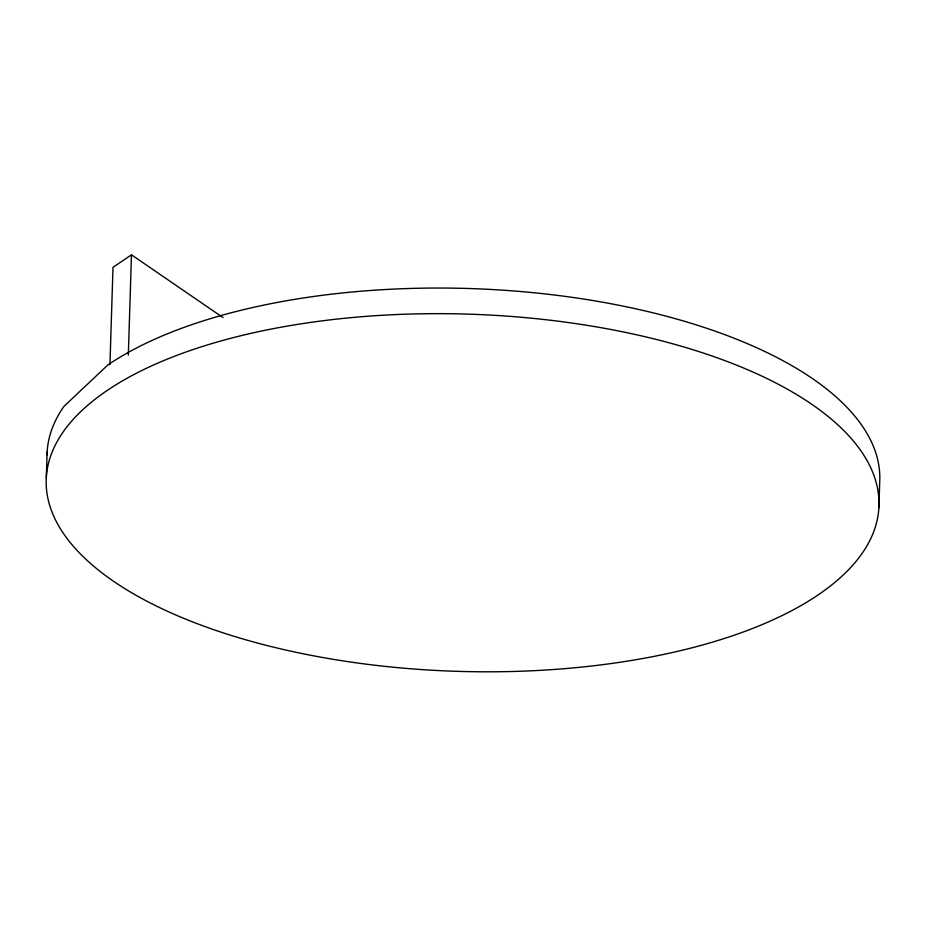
<?xml version="1.0" encoding="UTF-8"?>
<svg xmlns="http://www.w3.org/2000/svg" width="926" height="926" viewBox="0 0 926 926"><rect width="100%" height="100%" fill="white"/><g stroke="black" fill="none" stroke-linecap="round" stroke-linejoin="round"><path stroke-width="1.39" d="M46.3 477.781L47.11 452.154M109.939 364.786L113.007 267.348L131.48 254.812L223.039 317.595M128.32 355.121L131.48 254.812M878.89 507.691A416.584 178.683 1.8 0 0 263.088 330.709A416.584 178.683 1.8 0 0 245.807 639.797A416.584 178.683 1.8 0 0 878.89 507.691L879.7 482.064A416.584 178.683 1.8 0 0 580.776 298.612A416.584 178.683 1.8 0 0 107.867 364.937L63.871 406.479A416.584 178.683 1.8 0 0 47.006 454.874"/></g></svg>
